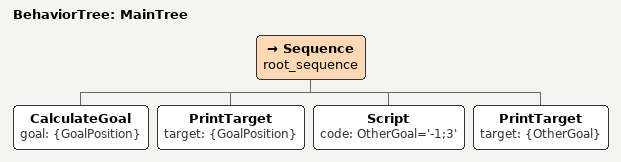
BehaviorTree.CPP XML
<root BTCPP_format="4" >
    <BehaviorTree ID="MainTree">
        <Sequence name="root_sequence">
            <CalculateGoal   goal="{GoalPosition}" />
            <PrintTarget     target="{GoalPosition}" />
            <Script          code="OtherGoal='-1;3'" />
            <PrintTarget     target="{OtherGoal}" />
        </Sequence>
    </BehaviorTree>
</root>
